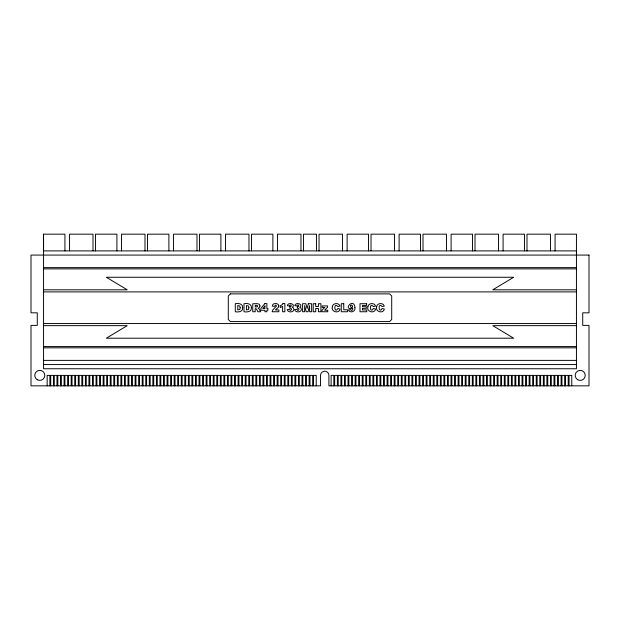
<?xml version="1.0" encoding="UTF-8"?>
<svg xmlns="http://www.w3.org/2000/svg" width="620" height="620" viewBox="0 0 620 620"><rect width="100%" height="100%" fill="white"/><g stroke="black" fill="none" stroke-linecap="round" stroke-linejoin="round"><path stroke-width="0.93" d="M64.922 250.899L64.922 234.159L43.555 234.159L43.555 250.899L576.445 250.891L576.445 255.076M43.555 267.631L576.445 267.631M43.555 268.886L576.445 268.886M43.555 289.811L127.24 289.811L106.322 277.256L513.678 277.256L492.761 289.811L576.445 289.811M43.555 291.904L576.445 291.904M43.555 323.555L576.445 323.555M43.555 325.647L127.24 325.647L106.322 338.202L513.678 338.202L492.761 325.647L576.445 325.647M43.555 346.572L576.445 346.572M43.555 347.828L576.445 347.828M43.555 360.383L576.445 360.383M43.555 364.568L576.445 364.568M571.764 385.841L571.764 375.379L569.052 375.379L569.052 385.841M568.214 385.841L568.214 375.379L565.494 375.379L565.494 385.841M564.657 385.841L564.657 375.379L561.945 375.379L561.945 385.841M561.108 385.841L561.108 375.379L558.395 375.379L558.395 385.841M557.558 385.841L557.558 375.379L554.846 375.379L554.846 385.841M555.078 250.899L555.078 234.159L576.445 234.159L576.445 368.753L43.555 368.753L43.555 234.159M554.009 385.841L554.009 375.379L551.296 375.379L551.296 385.841M550.452 250.891L550.452 234.159L526.992 234.159L526.992 250.891M550.459 385.841L550.459 375.379L547.739 375.379L547.739 385.841M546.902 385.841L546.902 375.379L544.189 375.379L544.189 385.841M543.353 385.841L543.353 375.379L540.64 375.379L540.64 385.841M539.803 385.841L539.803 375.379L537.091 375.379L537.091 385.841M536.254 385.841L536.254 375.379L533.533 375.379L533.533 385.841M532.696 385.841L532.696 375.379L529.984 375.379L529.984 385.841M529.147 385.841L529.147 375.379L526.434 375.379L526.434 385.841M525.597 385.841L525.597 375.379L522.885 375.379L522.885 385.841M524.458 250.891L524.458 234.159L503.091 234.159L503.091 250.891M522.048 385.841L522.048 375.379L519.327 375.379L519.327 385.841M518.49 385.841L518.49 375.379L515.778 375.379L515.778 385.841M514.941 385.841L514.941 375.379L512.229 375.379L512.229 385.841M511.392 385.841L511.392 375.379L508.679 375.379L508.679 385.841M507.842 385.841L507.842 375.379L505.13 375.379L505.13 385.841M504.293 385.841L504.293 375.379L501.572 375.379L501.572 385.841M500.735 385.841L500.735 375.379L498.023 375.379L498.023 385.841M498.464 250.891L498.464 234.159L475.005 234.159L475.005 250.891M497.186 385.841L497.186 375.379L494.473 375.379L494.473 385.841M493.636 385.841L493.636 375.379L490.924 375.379L490.924 385.841M490.087 385.841L490.087 375.379L487.367 375.379L487.367 385.841M486.529 385.841L486.529 375.379L483.817 375.379L483.817 385.841M482.98 385.841L482.98 375.379L480.268 375.379L480.268 385.841M479.43 385.841L479.43 375.379L476.718 375.379L476.718 385.841M475.881 385.841L475.881 375.379L473.161 375.379L473.161 385.841M472.471 250.891L472.471 234.159L451.104 234.159L451.104 250.891M472.324 385.841L472.324 375.379L469.611 375.379L469.611 385.841M468.774 385.841L468.774 375.379L466.062 375.379L466.062 385.841M465.225 385.841L465.225 375.379L462.512 375.379L462.512 385.841M461.675 385.841L461.675 375.379L458.955 375.379L458.955 385.841M458.118 385.841L458.118 375.379L455.406 375.379L455.406 385.841M454.568 385.841L454.568 375.379L451.856 375.379L451.856 385.841M451.019 385.841L451.019 375.379L448.307 375.379L448.307 385.841M447.469 385.841L447.469 375.379L444.757 375.379L444.757 385.841M446.47 250.891L446.47 234.159L423.011 234.159L423.011 250.891M443.92 385.841L443.92 375.379L441.2 375.379L441.2 385.841M440.363 385.841L440.363 375.379L437.65 375.379L437.65 385.841M436.813 385.841L436.813 375.379L434.101 375.379L434.101 385.841M433.264 385.841L433.264 375.379L430.551 375.379L430.551 385.841M429.714 385.841L429.714 375.379L426.994 375.379L426.994 385.841M426.157 385.841L426.157 375.379L423.445 375.379L423.445 385.841M422.607 385.841L422.607 375.379L419.895 375.379L419.895 385.841M420.476 250.891L420.476 234.159L399.11 234.159L399.11 250.891M419.058 385.841L419.058 375.379L416.346 375.379L416.346 385.841M415.509 385.841L415.509 375.379L412.788 375.379L412.788 385.841M411.951 385.841L411.951 375.379L409.239 375.379L409.239 385.841M408.402 385.841L408.402 375.379L405.689 375.379L405.689 385.841M404.852 385.841L404.852 375.379L402.14 375.379L402.14 385.841M401.303 385.841L401.303 375.379L398.59 375.379L398.59 385.841M397.753 385.841L397.753 375.379L395.033 375.379L395.033 385.841M394.483 250.891L394.483 234.159L371.024 234.159L371.024 250.891M394.196 385.841L394.196 375.379L391.483 375.379L391.483 385.841M390.647 385.841L390.647 375.379L387.934 375.379L387.934 385.841M387.097 385.841L387.097 375.379L384.385 375.379L384.385 385.841M383.548 385.841L383.548 375.379L380.827 375.379L380.827 385.841M379.99 385.841L379.99 375.379L377.278 375.379L377.278 385.841M376.441 385.841L376.441 375.379L373.728 375.379L373.728 385.841M372.891 385.841L372.891 375.379L370.179 375.379L370.179 385.841M369.342 385.841L369.342 375.379L366.622 375.379L366.622 385.841M368.489 250.891L368.489 234.159L347.123 234.159L347.123 250.891M365.785 385.841L365.785 375.379L363.072 375.379L363.072 385.841M362.235 385.841L362.235 375.379L359.522 375.379L359.522 385.841M358.685 385.841L358.685 375.379L355.973 375.379L355.973 385.841M355.136 385.841L355.136 375.379L352.423 375.379L352.423 385.841M351.587 385.841L351.587 375.379L348.866 375.379L348.866 385.841M348.029 385.841L348.029 375.379L345.317 375.379L345.317 385.841M344.48 385.841L344.48 375.379L341.767 375.379L341.767 385.841M342.496 250.891L342.496 234.159L319.037 234.159L319.037 250.891M340.93 385.841L340.93 375.379L338.218 375.379L338.218 385.841M337.381 385.841L337.381 375.379L334.661 375.379L334.661 385.841M333.824 385.841L333.824 375.379L331.111 375.379L331.111 385.841M316.502 250.891L316.502 234.159L303.498 234.159L303.506 250.891M316.231 385.841L316.231 375.379L313.519 375.379L313.519 385.841M312.681 385.841L312.681 375.379L309.969 375.379L309.969 385.841M309.132 385.841L309.132 375.379L306.412 375.379L306.412 385.841M305.575 385.841L305.575 375.379L302.862 375.379L302.862 385.841M302.025 385.841L302.025 375.379L299.313 375.379L299.313 385.841M300.964 250.891L300.964 234.159L277.504 234.159L277.504 250.891M298.476 385.841L298.476 375.379L295.763 375.379L295.763 385.841M294.926 385.841L294.926 375.379L292.206 375.379L292.206 385.841M291.369 385.841L291.369 375.379L288.656 375.379L288.656 385.841M287.82 385.841L287.82 375.379L285.107 375.379L285.107 385.841M284.27 385.841L284.27 375.379L281.558 375.379L281.558 385.841M280.721 385.841L280.721 375.379L278.008 375.379L278.008 385.841M277.171 385.841L277.171 375.379L274.451 375.379L274.451 385.841M273.614 385.841L273.614 375.379L270.901 375.379L270.901 385.841M272.877 250.891L272.877 234.159L251.511 234.159L251.511 250.891M270.064 385.841L270.064 375.379L267.352 375.379L267.352 385.841M266.515 385.841L266.515 375.379L263.802 375.379L263.802 385.841M262.965 385.841L262.965 375.379L260.245 375.379L260.245 385.841M259.408 385.841L259.408 375.379L256.696 375.379L256.696 385.841M255.858 385.841L255.858 375.379L253.146 375.379L253.146 385.841M252.309 385.841L252.309 375.379L249.597 375.379L249.597 385.841M248.976 250.891L248.976 234.159L225.517 234.159L225.517 250.891M248.76 385.841L248.76 375.379L246.039 375.379L246.039 385.841M245.202 385.841L245.202 375.379L242.49 375.379L242.49 385.841M241.653 385.841L241.653 375.379L238.94 375.379L238.94 385.841M238.103 385.841L238.103 375.379L235.391 375.379L235.391 385.841M234.554 385.841L234.554 375.379L231.841 375.379L231.841 385.841M231.004 385.841L231.004 375.379L228.284 375.379L228.284 385.841M227.447 385.841L227.447 375.379L224.735 375.379L224.735 385.841M223.897 385.841L223.897 375.379L221.185 375.379L221.185 385.841M220.891 250.891L220.891 234.159L199.524 234.159L199.524 250.891M220.348 385.841L220.348 375.379L217.636 375.379L217.636 385.841M216.799 385.841L216.799 375.379L214.078 375.379L214.078 385.841M213.241 385.841L213.241 375.379L210.529 375.379L210.529 385.841M209.692 385.841L209.692 375.379L206.979 375.379L206.979 385.841M206.142 385.841L206.142 375.379L203.43 375.379L203.43 385.841M202.593 385.841L202.593 375.379L199.873 375.379L199.873 385.841M199.036 385.841L199.036 375.379L196.323 375.379L196.323 385.841M196.99 250.891L196.99 234.159L173.53 234.159L173.53 250.891M195.486 385.841L195.486 375.379L192.774 375.379L192.774 385.841M191.936 385.841L191.936 375.379L189.224 375.379L189.224 385.841M188.387 385.841L188.387 375.379L185.675 375.379L185.675 385.841M184.838 385.841L184.838 375.379L182.117 375.379L182.117 385.841M181.28 385.841L181.28 375.379L178.568 375.379L178.568 385.841M177.731 385.841L177.731 375.379L175.018 375.379L175.018 385.841M174.181 385.841L174.181 375.379L171.469 375.379L171.469 385.841M170.632 385.841L170.632 375.379L167.911 375.379L167.911 385.841M168.896 250.891L168.896 234.159L147.529 234.159L147.537 250.891M167.075 385.841L167.075 375.379L164.362 375.379L164.362 385.841M163.525 385.841L163.525 375.379L160.812 375.379L160.812 385.841M159.975 385.841L159.975 375.379L157.263 375.379L157.263 385.841M156.426 385.841L156.426 375.379L153.706 375.379L153.706 385.841M152.869 385.841L152.869 375.379L150.156 375.379L150.156 385.841M149.319 385.841L149.319 375.379L146.607 375.379L146.607 385.841M145.77 385.841L145.77 375.379L143.057 375.379L143.057 385.841M144.995 250.891L144.995 234.159L121.535 234.159L121.535 250.891M142.22 385.841L142.22 375.379L139.5 375.379L139.5 385.841M138.663 385.841L138.663 375.379L135.951 375.379L135.951 385.841M135.114 385.841L135.114 375.379L132.401 375.379L132.401 385.841M131.564 385.841L131.564 375.379L128.851 375.379L128.851 385.841M128.014 385.841L128.014 375.379L125.302 375.379L125.302 385.841M124.465 385.841L124.465 375.379L121.745 375.379L121.745 385.841M120.908 385.841L120.908 375.379L118.195 375.379L118.195 385.841M117.358 385.841L117.358 375.379L114.646 375.379L114.646 385.841M116.909 250.891L116.909 234.159L95.542 234.159L95.542 250.891M113.809 385.841L113.809 375.379L111.096 375.379L111.096 385.841M110.259 385.841L110.259 375.379L107.539 375.379L107.539 385.841M106.702 385.841L106.702 375.379L103.99 375.379L103.99 385.841M103.153 385.841L103.153 375.379L100.44 375.379L100.44 385.841M99.603 385.841L99.603 375.379L96.891 375.379L96.891 385.841M96.053 385.841L96.053 375.379L93.333 375.379L93.333 385.841M93.008 250.891L93.008 234.159L69.549 234.159L69.549 250.891M92.496 385.841L92.496 375.379L89.784 375.379L89.784 385.841M88.947 385.841L88.947 375.379L86.234 375.379L86.234 385.841M85.397 385.841L85.397 375.379L82.685 375.379L82.685 385.841M81.848 385.841L81.848 375.379L79.135 375.379L79.135 385.841M78.298 385.841L78.298 375.379L75.578 375.379L75.578 385.841M74.741 385.841L74.741 375.379L72.028 375.379L72.028 385.841M71.192 385.841L71.192 375.379L68.479 375.379L68.479 385.841M67.642 385.841L67.642 375.379L64.93 375.379L64.93 385.841M64.093 385.841L64.093 375.379L61.372 375.379L61.372 385.841M60.535 385.841L60.535 375.379L57.823 375.379L57.823 385.841M56.986 385.841L56.986 375.379L54.273 375.379L54.273 385.841M53.436 385.841L53.436 375.379L50.724 375.379L50.724 385.841M49.887 385.841L49.887 375.379L47.166 375.379L47.166 385.841M240.188 307.753L239.785 309.512L237.77 309.923L237.77 305.536L239.769 306.009L240.188 307.753M248.922 307.753L248.512 309.512L246.504 309.923L246.504 305.536L248.504 306.009L248.922 307.753M354.95 307.69C355.95 311.535 349.773 313.704 348.502 309.946L350.726 309.667C351.215 311.628 353.276 309.605 352.695 308.279C341.876 310.86 353.919 296.554 354.95 307.69M242.684 307.706C243.203 311.837 238.212 312.356 235.29 311.752L235.29 303.715C238.251 303.064 243.102 303.63 242.684 307.706M251.41 307.706C251.929 311.837 246.946 312.356 244.017 311.752L244.017 303.715C246.985 303.064 251.829 303.63 251.41 307.706M332.328 306.776C330.662 311.728 338.977 314.162 340.078 309.117L337.9 308.458C334.327 314.774 333.436 301.421 337.807 306.567L340 306.079C339.055 302.343 332.599 302.917 332.328 306.776M367.877 306.776C366.211 311.728 374.526 314.162 375.627 309.117L373.449 308.458C369.877 314.774 368.985 301.421 373.356 306.567L375.55 306.079C374.604 302.343 368.148 302.917 367.877 306.776M376.603 306.776C374.937 311.728 383.253 314.162 384.353 309.117L382.183 308.458C378.603 314.774 377.712 301.421 382.091 306.567L384.276 306.079C383.338 302.343 376.875 302.917 376.603 306.776M289.935 306.683L289.819 308.279C293.283 307.272 290.47 312.852 289.455 309.334L287.223 309.628C287.788 312.139 291.268 312.496 293.043 311.116A2.674 2.674 0 0 0 293.857 309.202L293.369 307.877L292.299 307.319C296.383 304.164 287.967 301.56 287.339 305.66L289.455 306.04C289.292 304.598 291.733 304.707 291.175 306.125A1.015 1.015 0 0 1 290.222 306.714L289.935 306.683M297.422 306.683L297.305 308.279C300.77 307.272 297.957 312.852 296.941 309.334L294.709 309.628C295.275 312.139 298.755 312.496 300.529 311.116A2.674 2.674 0 0 0 301.343 309.202L300.855 307.877L299.786 307.319C303.87 304.164 295.453 301.56 294.826 305.66L296.941 306.04C296.779 304.598 299.22 304.707 298.662 306.125A1.015 1.015 0 0 1 297.709 306.714L297.422 306.683M260.005 305.947L259.377 307.536L258.06 308.202L259.106 308.923L260.656 311.752L257.85 311.752C256.843 309.008 254.324 306.032 255.246 311.752L252.751 311.752L252.751 303.715C254.851 304.102 259.741 302.444 260.005 305.947M350.525 305.722L351.098 307.605C353.896 308.295 352.044 303.064 350.525 305.722M278.791 305.916L278.365 307.319L275.365 309.93L278.845 309.93L278.845 311.752L272.149 311.752L272.846 309.884L276.567 305.993L275.613 305.11L274.551 306.327L272.312 306.14L272.505 305.303A2.24 2.24 0 0 1 273.784 303.862C275.582 303.219 278.713 303.459 278.791 305.916M257.509 306.14L256.951 306.861L255.246 306.97L255.246 305.335L256.905 305.389L257.509 306.14M308.365 303.715L307.117 308.605L305.862 303.715L302.591 303.715L302.591 311.752L304.629 311.752L304.629 305.621L306.195 311.752L308.031 311.752L309.597 305.621L309.597 311.752L311.635 311.752L311.635 303.715L308.365 303.715M283.014 303.575L282.03 304.846L280.255 305.73L280.255 307.559L282.604 306.396L282.604 311.752L284.859 311.752L284.859 303.575L283.014 303.575M264.926 303.575L260.857 308.411L260.857 310.248L264.926 310.248L264.926 311.752L266.871 311.752L266.871 310.248L267.879 310.248L267.879 308.512L266.871 308.512L266.871 303.575L264.926 303.575M264.926 305.986L262.772 308.512L264.926 308.512L264.926 305.986M324.733 307.45L321.943 310.302L321.943 311.752L327.748 311.752L327.748 310.225L324.624 310.225L327.562 307.233L327.562 305.931L322.168 305.931L322.168 307.45L324.733 307.45M230.384 293.88L228.292 295.972L228.292 319.486L230.384 321.579L389.616 321.579L391.708 319.486L391.708 295.972L389.616 293.88L230.384 293.88M589 255.076L31 255.076L31 312.821L37.278 312.821L37.278 325.376L31 325.376L31 385.841L320.532 385.841L320.532 375.379A4.185 4.185 0 0 1 324.717 371.202A4.185 4.185 0 0 1 328.902 375.379L328.902 385.841L589 385.841L589 325.376L582.722 325.376L582.722 312.821L589 312.821L589 255.076M315.712 303.715L313.224 303.715L313.224 311.752L315.712 311.752L315.712 308.497L318.424 308.497L318.424 311.752L320.912 311.752L320.912 303.715L318.424 303.715L318.424 306.528L315.712 306.528L315.712 303.715M343.759 303.715L341.279 303.715L341.279 311.752L347.634 311.752L347.634 309.767L343.759 309.767L343.759 303.715M366.645 303.715L359.988 303.715L359.988 311.752L366.761 311.752L366.761 309.93L362.475 309.93L362.475 308.341L366.343 308.341L366.343 306.706L362.475 306.706L362.475 305.428L366.645 305.428L366.645 303.715M577.701 379.735A5.022 5.022 0 0 0 585.234 375.379A5.022 5.022 0 0 0 577.701 371.031A5.022 5.022 0 0 0 577.701 379.735M37.278 379.735A5.022 5.022 0 0 0 44.811 375.379A5.022 5.022 0 0 0 37.278 371.031A5.022 5.022 0 0 0 37.278 379.735"/></g></svg>
